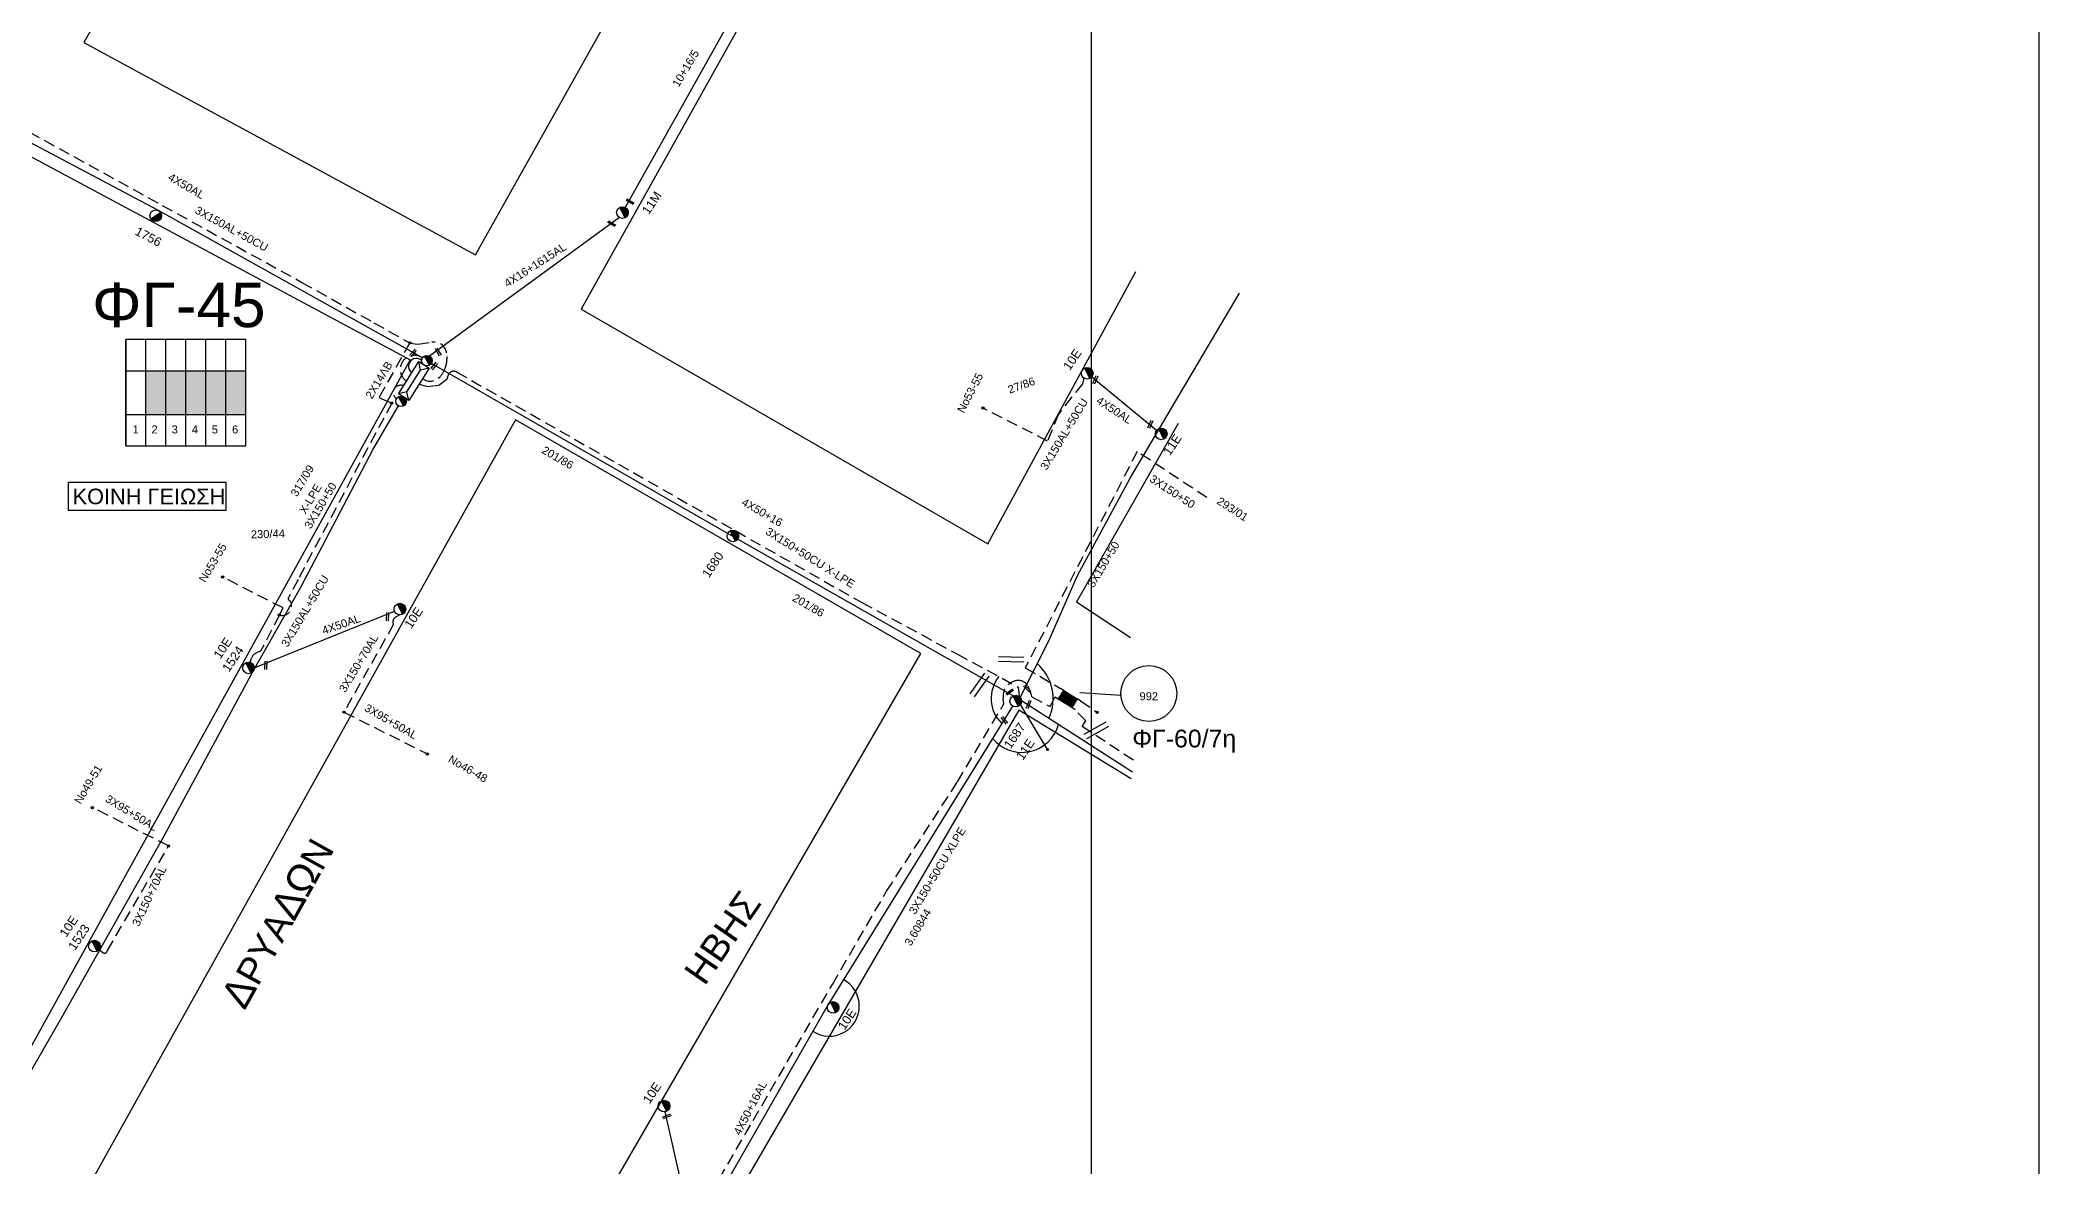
# Model space of a CAD drawing. Header units: millimetres. Extents: x 2101 to 3312, y 775 to 1363.
# Drawn here: x 3082.1 to 3307, y 902.9 to 1029.5 of the extents above; entities that cross this region are included whole.
import ezdxf
from ezdxf.enums import TextEntityAlignment as Align

# ---------------------------------------------------------------- set-up
doc = ezdxf.new("R2010")
doc.units = ezdxf.units.MM
doc.linetypes.add('DASHED', pattern=[19.05, 12.7, -6.35])
for name, color, linetype in [('Link Box 4 Διευθύνσεων', 7, 'Continuous'), ('Άγνωστα', 7, 'Continuous'), ('Ασφαλειοκιβώτια Χ.Τ 6 αναχωρήσεων', 7, 'Continuous'), ('Γέφυρες Εναέριου Δικτύου', 7, 'Continuous'), ('Γυμνά εναέρια ΧΤ (3Φ)   4x50AL', 7, 'Continuous'), ('Γυμνά εναέρια ΧΤ και ΦΟΠ (3Φ)   4x50+16AL', 7, 'Continuous'), ('Επιγραφές - Σχήματα', 7, 'Continuous'), ('Καλώδια ΧΤ   3x150+50CU', 7, 'DASHED'), ('Καλώδια ΧΤ   3x150+70AL', 7, 'DASHED'), ('Καλώδια ΧΤ   3x150AL+50CU', 7, 'DASHED'), ('Καλώδια ΧΤ   3x95+50 AL XLPE', 7, 'DASHED'), ('Μηχανική τομή', 7, 'Continuous'), ('Στύλος ΦΜ', 7, 'Continuous'), ('Στύλος ΦΜ @ 1', 7, 'Continuous'), ('Συνδέσεις', 7, 'Continuous'), ('Τομή', 7, 'Continuous'), ('Υποσταθμός εναέριος 2 στύλων', 7, 'Continuous'), ('Υποσταθμός πόλεως', 7, 'Continuous'), ('Υπόβαθρο ΔΕΗ', 7, 'Continuous')]:
    doc.layers.add(name, color=color, linetype=linetype)
doc.styles.add('arial', font='arial.ttf')
doc.styles.get("Standard").update_dxf_attribs({"font": 'arial.ttf'})
doc.linetypes.add('SYN_LINE', pattern='A,0.5,-0.0001,["/\\/\\/\\/",Standard,S=0.1,R=0,X=0,Y=-0.05],-0.25', length=0.7501)

# ---------------------------------------------------------------- blocks, each defined once
blk = doc.blocks.new('ΥΠΑΡΧΩΝ ΤΣΙΜΕΝΤΕΝΙΟΣ ΣΤΥΛΟΣ')
at = {"layer": 'Στύλος ΦΜ'}
blk.add_hatch(color=7, dxfattribs=at).paths.add_polyline_path([(-1.29, -2.28, 0.574793), (2.62, 0, 0.268822), (1.3, 2.27)])
at = {"layer": 'Στύλος ΦΜ', "color": 7}
blk.add_line((-1.29, -2.28), (1.3, 2.27), dxfattribs=at)
blk.add_circle((0, 0), 2.62, dxfattribs=at)
at = {"layer": 'Στύλος ΦΜ', "flags": 4}
for tag, p in [('ΑΡΙΘΜΟΣ', (-4.68, 8.05)), ('ΤΥΠΟΣ', (-4.91, 3.03))]:
    blk.add_attdef(tag, p, '', height=4, dxfattribs=at)
blk = doc.blocks.new('ΥΠΟΣΤΑΘΜΟΣ ΕΝΑΕΡΙΟΣ ΕΠΙ 2 ΣΤΥΛΩΝ')
at = {"layer": 'Υποσταθμός εναέριος 2 στύλων', "linetype": 'Continuous'}
for points in [[(-11.97, -2.11, 0.574793), (-8.45, -0.07, 0.268822), (-9.64, 1.98)], [(9.68, -2.15, 0.574793), (13.19, -0.1, 0.268822), (12.01, 1.95)]]:
    blk.add_hatch(color=256, dxfattribs=at).paths.add_polyline_path(points)
for p, q in [((-11.97, -2.11), (-9.64, 1.98)), ((9.68, -2.15), (12.01, 1.95))]:
    blk.add_line(p, q, dxfattribs=at)
for centre in [(-10.81, -0.07), (10.84, -0.1)]:
    blk.add_circle(centre, 2.36, dxfattribs=at)
at = {"layer": 'Υποσταθμός πόλεως', "linetype": 'Continuous', "ltscale": 40}
blk.add_lwpolyline([(-8.57, 2.82), (8.57, 2.82), (8.57, -2.82), (-8.57, -2.82)], close=True, dxfattribs=at)
for points in [[(-5.75, 0), (-8.57, 2.82)], [(-8.57, -2.82), (-5.75, 0)], [(-5.75, 0), (5.75, 0)], [(5.75, 0), (8.57, 2.82)], [(8.57, -2.82), (5.75, 0)]]:
    blk.add_lwpolyline(points, dxfattribs=at)
at = {"layer": 'Υποσταθμός εναέριος 2 στύλων', "ltscale": 40, "flags": 1}
for tag, p in [('ΜΕΤΑΣΧΗΜΑΤΙΣΜΟΣ', (14.09, 2.51)), ('ΙΣΧΥΣ', (14.07, -0.28)), ('ΑΡΙΘΜΟΣ', (14.19, -3))]:
    blk.add_attdef(tag, p, '', height=1.8, dxfattribs=at)
blk = doc.blocks.new('ΤΟΜΗ')
at = {"layer": 'Τομή', "ltscale": 40}
for p, q in [((-5.68, 0), (5.68, 0)), ((5.68, -2.33), (-5.68, -2.33))]:
    blk.add_line(p, q, dxfattribs=at)
blk = doc.blocks.new('ΜΗΧΑΝΙΚΗ ΤΟΜΗ')
at = {"layer": 'Μηχανική τομή', "ltscale": 40}
for p, q in [((-1.89, 0.78), (1.89, 0.78)), ((1.89, 0), (-1.89, 0))]:
    blk.add_line(p, q, dxfattribs=at)
blk = doc.blocks.new('LINK BOX 4 ΑΝΑΧΩΡΗΣΕΩΝ')
at = {"layer": 'Link Box 4 Διευθύνσεων', "ltscale": 40}
blk.add_hatch(color=256, dxfattribs=at).paths.add_polyline_path([(-3.54, 0), (-3.54, -4.67), (3.54, -4.67), (3.54, 0)])
for p, q in [((-3.54, 0), (-5.33, 0)), ((5.33, 0), (3.54, 0)), ((-3.54, -4.67), (-5.33, -4.67)), ((5.33, -4.67), (3.54, -4.67))]:
    blk.add_line(p, q, dxfattribs=at)
blk.add_lwpolyline([(-3.54, -4.67), (-3.54, 0), (3.54, 0), (3.54, -4.67)], close=True, dxfattribs=at)
blk = doc.blocks.new('_ΣΥΝΔΕΣΗ')
at = {"layer": 'Συνδέσεις', "linetype": 'SYN_LINE', "ltscale": 40}
blk.add_hatch(color=256, dxfattribs=at).paths.add_polyline_path([(0.5, -0.01, 1), (-0.5, -0.01, 1)])
at = {"layer": 'Συνδέσεις'}
blk.add_circle((0, -0.01), 0.5, dxfattribs=at)
blk = doc.blocks.new('ΑΣΦΑΛΕΙΟΚΙΒΩΤΙΟ ΥΠΟΣΤΑΘΜΟΥ 6 ΑΝΑΧΩΡΗΣΕΩΝ')
at = {"layer": 'Ασφαλειοκιβώτια Χ.Τ 6 αναχωρήσεων', "ltscale": 40}
for p, q in [((-23.91, 27), (23.91, 27)), ((-9.83, 27), (-9.83, -27)), ((9.83, 27), (9.83, -27)), ((-23.91, 18), (23.91, 18)), ((-23.91, 9), (23.91, 9)), ((-23.91, 0), (23.91, 0)), ((-23.91, -9), (23.91, -9)), ((-23.91, -18), (23.91, -18))]:
    blk.add_line(p, q, dxfattribs=at)
at = {"layer": 'Ασφαλειοκιβώτια Χ.Τ 6 αναχωρήσεων'}
blk.add_lwpolyline([(-23.91, -27), (23.91, -27), (23.91, 27), (-23.91, 27)], close=True, dxfattribs=at)
for s, p in [('1', (-18.35, 24.04)), ('2', (-18.35, 15.47)), ('3', (-18.35, 6.4)), ('4', (-18.35, -2.63)), ('5', (-18.35, -11.64)), ('6', (-18.35, -20.77))]:
    blk.add_text(s, height=3.6, rotation=270, dxfattribs=at).set_placement(p)
at = {"layer": 'Ασφαλειοκιβώτια Χ.Τ 6 αναχωρήσεων', "ltscale": 40}
for tag, height, p in [('ΟΝΟΜΑ', 5, (-0.27, 31.68)), ('ΚΕΙΜΕΝΟ 1', 2, (16.95, 22.41)), ('ΚΕΙΜΕΝΟ 2', 2, (16.95, 13.71)), ('ΚΕΙΜΕΝΟ 3', 2, (16.95, 4.31)), ('ΚΕΙΜΕΝΟ 4', 2, (16.95, -4.67)), ('ΚΕΙΜΕΝΟ 5', 2, (16.95, -13.51)), ('ΚΕΙΜΕΝΟ 6', 2, (16.95, -22.43)), ('ΣΧ', 2, (-0.21, -29.21))]:
    blk.add_attdef(tag, text='', height=height, dxfattribs=at).set_placement(p, align=Align.MIDDLE_CENTER)

msp = doc.modelspace()

# ---------------------------------------------------------------- hatches: boundary and pattern name
at = {"layer": 'Ασφαλειοκιβώτια Χ.Τ 6 αναχωρήσεων'}
h = msp.add_hatch(color=5, dxfattribs=at)
h.dxf.hatch_style = 1
h.paths.add_polyline_path([(3096.28, 992.32), (3094.03, 992.32), (3094.03, 987.41), (3096.28, 987.41)])
h = msp.add_hatch(color=30, dxfattribs=at)
h.dxf.hatch_style = 1
h.paths.add_polyline_path([(3096.28, 987.41), (3098.53, 987.41), (3098.53, 992.32), (3096.28, 992.32)])
h = msp.add_hatch(color=27, dxfattribs=at)
h.dxf.hatch_style = 1
h.paths.add_polyline_path([(3100.78, 992.32), (3098.53, 992.32), (3098.53, 987.41), (3100.78, 987.41)])
h = msp.add_hatch(color=6, dxfattribs=at)
h.dxf.hatch_style = 1
h.paths.add_polyline_path([(3103.03, 992.32), (3100.78, 992.32), (3100.78, 987.41), (3103.03, 987.41)])
h = msp.add_hatch(color=85, dxfattribs=at)
h.dxf.hatch_style = 1
h.paths.add_polyline_path([(3103.03, 987.41), (3105.28, 987.41), (3105.28, 992.32), (3103.03, 992.32)])

# ---------------------------------------------------------------- linework, layer by layer
at = {"layer": 'Άγνωστα', "color": 27}
for points in [[(3168.94, 1048.2), (3147.96, 1010.69)], [(3147.32, 1009.55), (3125.95, 993.95)], [(3191.58, 955.74), (3160.11, 973.64), (3125.64, 993.45)]]:
    msp.add_lwpolyline(points, dxfattribs=at)
at = {"layer": 'Άγνωστα', "color": 173}
for points in [[(3192.37, 955.58), (3195.6, 961.93), (3198.82, 969.31), (3204.74, 980.26), (3210.25, 989.57), (3217.05, 1001.06)], [(3192.52, 955.22), (3205, 947.19)]]:
    msp.add_lwpolyline(points, dxfattribs=at)
at = {"layer": 'Άγνωστα', "color": 30, "linetype": 'DASHED', "ltscale": 0.1}
for points in [[(3123.71, 995.46), (3120.25, 989.3), (3121.68, 988.69), (3111.15, 968.85), (3110.07, 966.83, 0.510177), (3110.27, 966.43, -0.694108), (3109.05, 964.85)], [(3109.05, 964.85), (3106.94, 960.78), (3106.56, 960.64, 0.26724), (3105.81, 959.71, -0.061319), (3105.76, 959.53, 1.130649)]]:
    msp.add_lwpolyline(points, format="xyb", dxfattribs=at)
at = {"layer": 'Άγνωστα', "color": 6, "linetype": 'DASHED', "ltscale": 0.1}
for points in [[(3213.37, 978.05), (3205.53, 983.23), (3192.95, 958.92), (3196.9, 956.59)], [(3199.16, 955.19), (3201.04, 953.88)]]:
    msp.add_lwpolyline(points, dxfattribs=at)
at = {"layer": 'Άγνωστα', "color": 30, "linetype": 'DASHED', "ltscale": 0.1}
msp.add_lwpolyline([(3109.05, 964.85), (3109.46, 965.64), (3102.66, 969.13)], dxfattribs=at)
at = {"layer": 'Άγνωστα', "color": 85, "linetype": 'SYN_LINE', "ltscale": 5}
msp.add_lwpolyline([(3195.44, 949.72), (3192.41, 954.79)], dxfattribs=at)
at = {"layer": 'Άγνωστα', "color": 133, "linetype": 'DASHED', "ltscale": 0.1}
msp.add_lwpolyline([(3205.1, 948.5), (3199.33, 952.32), (3199.74, 952.93), (3198.54, 954.19)], dxfattribs=at)
at = {"layer": 'Άγνωστα', "color": 27}
msp.add_arc((3124.45, 992.82), 0.889, 47.8791, 233.4125, dxfattribs=at)
at = {"layer": 'Γέφυρες Εναέριου Δικτύου'}
for centre, radius, start, end in [((3192.97, 955.45), 3.87, 140.4211, 226.3086), ((3190.82, 955.43), 5.26, 335.413, 48.5309), ((3192.56, 953.65), 4.26, 219.1272, 345.001), ((3170.9, 920.85), 3.38, 236.8898, 61.7246)]:
    msp.add_arc(centre, radius, start, end, dxfattribs=at)
at = {"layer": 'Γυμνά εναέρια ΧΤ (3Φ)   4x50AL', "color": 173, "ltscale": 40}
for points in [[(3207.69, 985.59), (3200.42, 991.62)], [(3153.86, 891.45), (3154.23, 901.02), (3152.45, 908.97)]]:
    msp.add_lwpolyline(points, dxfattribs=at)
at = {"layer": 'Γυμνά εναέρια ΧΤ (3Φ)   4x50AL', "color": 30, "ltscale": 40}
msp.add_lwpolyline([(3106.23, 958.9), (3122, 965.27)], dxfattribs=at)
at = {"layer": 'Γυμνά εναέρια ΧΤ και ΦΟΠ (3Φ)   4x50+16AL', "color": 6, "ltscale": 40}
msp.add_lwpolyline([(3125.14, 993.77), (3095.44, 1010.34), (3069.52, 1024.09)], dxfattribs=at)
at = {"layer": 'Γυμνά εναέρια ΧΤ και ΦΟΠ (3Φ)   4x50+16AL', "color": 6, "linetype": 'DASHED', "ltscale": 0.1}
msp.add_lwpolyline([(3140.9, 871.19), (3140.64, 871.58, -0.416573), (3140.95, 873.15), (3143.19, 874.49), (3152.38, 890.9), (3152.28, 891.19, -0.489263), (3154.68, 894.83), (3171.25, 923.3), (3177.35, 933.78), (3185.32, 946.08), (3190.54, 954.86), (3190.51, 955.1), (3190.46, 955.47, -0.431098), (3192.14, 957.49, -0.29081), (3193.21, 956.89, -0.068731), (3193.7, 955.63), (3195.76, 954.55), (3196.28, 955.6)], format="xyb", dxfattribs=at)
at = {"layer": 'Επιγραφές - Σχήματα'}
msp.add_lwpolyline([(2111.59, 791.84), (3200.39, 791.84), (3200.39, 1344.14), (2111.59, 1344.14)], close=True, dxfattribs=at)
at = {"layer": 'Επιγραφές - Σχήματα', "ltscale": 10}
msp.add_lwpolyline([(3200.39, 791.84), (3306.97, 791.84), (3306.97, 1344.14), (3200.39, 1344.14)], dxfattribs=at)
at = {"layer": 'Επιγραφές - Σχήματα', "color": 190}
msp.add_lwpolyline([(3085.31, 976.65), (3103.07, 976.65), (3103.07, 979.74), (3085.31, 979.74)], close=True, dxfattribs=at)
at = {"layer": 'Επιγραφές - Σχήματα'}
msp.add_lwpolyline([(3203.7, 955.78), (3199.09, 956.08)], dxfattribs=at)
msp.add_circle((3206.84, 956.02), 3.15, dxfattribs=at)
at = {"layer": 'Καλώδια ΧΤ   3x150+50CU', "color": 85, "ltscale": 0.1}
msp.add_lwpolyline([(3124.77, 990.8), (3125.69, 990.55), (3127, 990.72), (3127.91, 991.4), (3128.02, 991.79, -0.484161), (3129, 992.18), (3160.38, 974.3), (3174.56, 966.26), (3185.31, 960.45), (3192.16, 956.74), (3192.24, 955.7)], format="xyb", dxfattribs=at)
at = {"layer": 'Καλώδια ΧΤ   3x150+50CU', "color": 5, "linetype": 'Continuous', "ltscale": 0.1}
msp.add_lwpolyline([(3191.51, 954.61), (3170.78, 921.04), (3153.5, 890.81), (3143.08, 873.09), (3143.08, 873.09)], dxfattribs=at)
at = {"layer": 'Καλώδια ΧΤ   3x150+70AL', "color": 30, "ltscale": 0.1}
for points in [[(3068.51, 1022.47, 0.635656), (3070.92, 1024.7), (3095.87, 1010.93), (3111.57, 1002.27), (3119.68, 997.73), (3123.76, 995.43), (3124.64, 995.3), (3126.2, 995.54, -0.40972), (3127.86, 994.33, -0.12738), (3127.72, 992.69, -0.091855), (3127.12, 991.65, -0.398639), (3125.17, 991.44)], [(3122.59, 964.86), (3122.07, 964.55, 0.420401), (3121.89, 963.81), (3116.29, 953.88)]]:
    msp.add_lwpolyline(points, format="xyb", dxfattribs=at)
at = {"layer": 'Καλώδια ΧΤ   3x150+70AL', "color": 5, "ltscale": 0.1}
msp.add_lwpolyline([(3088.79, 927.23), (3089.2, 926.89, 0.638177), (3089.7, 927.11), (3096.58, 938.87)], format="xyb", dxfattribs=at)
at = {"layer": 'Καλώδια ΧΤ   3x150AL+50CU', "color": 154, "ltscale": 0.1}
msp.add_lwpolyline([(3199.55, 991.49), (3199.37, 990.87), (3196.67, 987.44), (3195.44, 984.42), (3188.18, 988.14)], dxfattribs=at)
at = {"layer": 'Καλώδια ΧΤ   3x150AL+50CU', "color": 5, "linetype": 'Continuous', "ltscale": 0.1}
msp.add_lwpolyline([(3068.31, 891.59), (3069.72, 893.82), (3084.51, 919.47), (3096.08, 939.99), (3106.15, 958.59), (3111.48, 967.97), (3115.9, 976.42), (3119.6, 983.5), (3122.45, 988.37)], dxfattribs=at)
at = {"layer": 'Καλώδια ΧΤ   3x150AL+50CU', "color": 6, "ltscale": 0.1}
msp.add_arc((3124.23, 992.47), 1.59, 55.0735, 235.3666, dxfattribs=at)
at = {"layer": 'Καλώδια ΧΤ   3x150AL+50CU', "color": 154, "ltscale": 0.1}
msp.add_arc((3122.68, 989.87), 0.823, 67.4183, 237.2885, dxfattribs=at)
at = {"layer": 'Καλώδια ΧΤ   3x95+50 AL XLPE', "color": 30, "ltscale": 0.1}
msp.add_lwpolyline([(3116.31, 953.92), (3125.7, 949.22)], dxfattribs=at)
at = {"layer": 'Καλώδια ΧΤ   3x95+50 AL XLPE', "color": 5, "ltscale": 0.1}
msp.add_lwpolyline([(3096.58, 938.87), (3088.02, 943.19)], dxfattribs=at)
at = {"layer": 'Υπόβαθρο ΔΕΗ'}
for points in [[(3087.06, 1029.24), (3131.09, 1005.36), (3160.13, 1057.13), (3115.65, 1079.53), (3087.06, 1029.24)], [(3206.23, 1031.97), (3171.83, 1050.88), (3143.01, 999.24), (3188.75, 972.85), (3205.38, 1003.49)], [(3080.3, 1016.85), (3123.76, 993.56), (3074.38, 904.16), (3030.19, 928.22), (3080.3, 1016.85)], [(3181.2, 960.53), (3135.61, 986.82), (3085.98, 897.69), (3130.66, 873.25), (3181.2, 960.53)], [(3204.78, 962.29), (3198.72, 966.29), (3210.19, 986.43)], [(3204.84, 946.43), (3192.23, 954.14), (3141.53, 866.94), (3184.56, 843.43), (3202.13, 876.17)]]:
    msp.add_lwpolyline(points, dxfattribs=at)

# ---------------------------------------------------------------- block references
at = {"layer": 'Link Box 4 Διευθύνσεων', "xscale": 0.25, "yscale": 0.25, "zscale": 0.25, "rotation": 328.1261947500498}
msp.add_blockref('LINK BOX 4 ΑΝΑΧΩΡΗΣΕΩΝ', (3198.03, 955.89), dxfattribs=at)
at = {"layer": 'Ασφαλειοκιβώτια Χ.Τ 6 αναχωρήσεων', "xscale": 0.25, "yscale": 0.25, "zscale": 0.25, "rotation": 90}
msp.add_blockref('ΑΣΦΑΛΕΙΟΚΙΒΩΤΙΟ ΥΠΟΣΤΑΘΜΟΥ 6 ΑΝΑΧΩΡΗΣΕΩΝ', (3098.53, 989.86), dxfattribs=at)
at = {"layer": 'Μηχανική τομή', "xscale": 0.2499999999999996, "yscale": 0.2499999999999996, "zscale": 0.2499999999999996}
for p, rotation in [((3148.44, 1011.27), 328.8364458530188), ((3146.37, 1008.78), 328.8364458530188), ((3124.14, 994.25), 48.93347231823186), ((3127, 994.47), 120.4306749534916), ((3126.53, 992.8), 48.93347231823186), ((3200.73, 991.34), 247.1098932359229), ((3206.93, 986.34), 247.1098932359229), ((3121.31, 964.64), 88.21075414192748), ((3107.63, 959.18), 88.21075414192748), ((3191.13, 956.26), 217.4464424564645), ((3193.23, 956.63), 134.8173173093964), ((3190.66, 953.06), 127.2883541410741), ((3193.22, 954.82), 247.1098932359229), ((3152.59, 908.54), 202.4086586546956)]:
    msp.add_blockref('ΜΗΧΑΝΙΚΗ ΤΟΜΗ', p, dxfattribs=dict(at, rotation=rotation))
at = {"layer": 'Στύλος ΦΜ @ 1', "ltscale": 40}
ref = msp.add_blockref('ΥΠΑΡΧΩΝ ΤΣΙΜΕΝΤΕΝΙΟΣ ΣΤΥΛΟΣ', (3147.64, 1010.12), dxfattribs=dict(at, xscale=0.2499999999999999, yscale=0.2499999999999999, zscale=0.2499999999999999, rotation=56.11631112796076))
ref.add_attrib('ΤΥΠΟΣ', '11M', (3150.59, 1009.81), dxfattribs={"layer": 'Στύλος ΦΜ', "height": 1, "rotation": 56.1163, "flags": 4})
ref = msp.add_blockref('ΥΠΑΡΧΩΝ ΤΣΙΜΕΝΤΕΝΙΟΣ ΣΤΥΛΟΣ', (3095.14, 1009.76), dxfattribs=dict(at, xscale=0.2499999999999999, yscale=0.2499999999999999, zscale=0.2499999999999999, rotation=332.1162570386498))
ref.add_attrib('ΤΥΠΟΣ', '1756', (3092.71, 1007.69), dxfattribs={"layer": 'Στύλος ΦΜ', "height": 1, "rotation": 332.1163, "flags": 4})
ref = msp.add_blockref('ΥΠΑΡΧΩΝ ΤΣΙΜΕΝΤΕΝΙΟΣ ΣΤΥΛΟΣ', (3199.92, 992.04), dxfattribs=dict(at, xscale=0.2499999999999999, yscale=0.2499999999999999, zscale=0.2499999999999999, rotation=56.11631112796076))
ref.add_attrib('ΤΥΠΟΣ', '10E', (3197.95, 992.28), dxfattribs={"layer": 'Στύλος ΦΜ', "height": 1, "rotation": 56.1163, "flags": 4})
ref = msp.add_blockref('ΥΠΑΡΧΩΝ ΤΣΙΜΕΝΤΕΝΙΟΣ ΣΤΥΛΟΣ', (3208.24, 985.22), dxfattribs=dict(at, xscale=0.2499999999999999, yscale=0.2499999999999999, zscale=0.2499999999999999, rotation=56.11631112796076))
ref.add_attrib('ΤΥΠΟΣ', '11E', (3209.21, 982.69), dxfattribs={"layer": 'Στύλος ΦΜ', "height": 1, "rotation": 56.1163, "flags": 4})
ref = msp.add_blockref('ΥΠΑΡΧΩΝ ΤΣΙΜΕΝΤΕΝΙΟΣ ΣΤΥΛΟΣ', (3160.06, 973.74), dxfattribs=dict(at, xscale=0.2499999999999999, yscale=0.2499999999999999, zscale=0.2499999999999999, rotation=56.11631112796076))
ref.add_attrib('ΤΥΠΟΣ', '1680', (3157.35, 968.94), dxfattribs={"layer": 'Στύλος ΦΜ', "height": 1, "rotation": 56.1163, "flags": 4})
ref = msp.add_blockref('ΥΠΑΡΧΩΝ ΤΣΙΜΕΝΤΕΝΙΟΣ ΣΤΥΛΟΣ', (3122.61, 965.51), dxfattribs=dict(at, xscale=0.2499999999999999, yscale=0.2499999999999999, zscale=0.2499999999999999, rotation=56.11631112796076))
ref.add_attrib('ΤΥΠΟΣ', '10E', (3123.86, 963.23), dxfattribs={"layer": 'Στύλος ΦΜ', "height": 1, "rotation": 56.1163, "flags": 4})
ref = msp.add_blockref('ΥΠΑΡΧΩΝ ΤΣΙΜΕΝΤΕΝΙΟΣ ΣΤΥΛΟΣ', (3105.57, 958.9), dxfattribs=dict(at, xscale=0.2499999999999999, yscale=0.2499999999999999, zscale=0.2499999999999999, rotation=56.11631112796076))
ref.add_attrib('ΤΥΠΟΣ', '10E', (3102.4, 959.82), dxfattribs={"layer": 'Στύλος ΦΜ', "height": 1, "rotation": 56.1163, "flags": 4})
ref.add_attrib('ΑΡΙΘΜΟΣ', '1524', (3103.37, 958.34), dxfattribs={"layer": 'Στύλος ΦΜ', "height": 1, "rotation": 56.1163, "flags": 4})
ref = msp.add_blockref('ΥΠΑΡΧΩΝ ΤΣΙΜΕΝΤΕΝΙΟΣ ΣΤΥΛΟΣ', (3191.87, 955.16), dxfattribs=dict(at, xscale=0.2499999999999999, yscale=0.2499999999999999, zscale=0.2499999999999999, rotation=56.11631112796076))
ref.add_attrib('ΤΥΠΟΣ', '11E', (3192.67, 948.42), dxfattribs={"layer": 'Στύλος ΦΜ', "height": 1, "rotation": 56.1163, "flags": 4})
ref.add_attrib('ΑΡΙΘΜΟΣ', '1687', (3191.3, 949.71), dxfattribs={"layer": 'Στύλος ΦΜ', "height": 1, "rotation": 56.1163, "flags": 4})
ref = msp.add_blockref('ΥΠΑΡΧΩΝ ΤΣΙΜΕΝΤΕΝΙΟΣ ΣΤΥΛΟΣ', (3088.25, 927.6), dxfattribs=dict(at, xscale=0.2499999999999999, yscale=0.2499999999999999, zscale=0.2499999999999999, rotation=56.11631112796076))
ref.add_attrib('ΤΥΠΟΣ', '10E', (3085.08, 928.52), dxfattribs={"layer": 'Στύλος ΦΜ', "height": 1, "rotation": 56.1163, "flags": 4})
ref.add_attrib('ΑΡΙΘΜΟΣ', '1523', (3086.05, 927.04), dxfattribs={"layer": 'Στύλος ΦΜ', "height": 1, "rotation": 56.1163, "flags": 4})
ref = msp.add_blockref('ΥΠΑΡΧΩΝ ΤΣΙΜΕΝΤΕΝΙΟΣ ΣΤΥΛΟΣ', (3171.33, 920.7), dxfattribs=dict(at, xscale=0.2499999999999999, yscale=0.2499999999999999, zscale=0.2499999999999999, rotation=56.11631112796076))
ref.add_attrib('ΤΥΠΟΣ', '10E', (3172.62, 918.07), dxfattribs={"layer": 'Στύλος ΦΜ', "height": 1, "rotation": 56.1163, "flags": 4})
ref = msp.add_blockref('ΥΠΑΡΧΩΝ ΤΣΙΜΕΝΤΕΝΙΟΣ ΣΤΥΛΟΣ', (3152.31, 909.61), dxfattribs=dict(at, xscale=0.2499999999999999, yscale=0.2499999999999999, zscale=0.2499999999999999, rotation=56.11631112796076))
ref.add_attrib('ΤΥΠΟΣ', '10E', (3150.69, 909.78), dxfattribs={"layer": 'Στύλος ΦΜ', "height": 1, "rotation": 56.1163, "flags": 4})
at = {"layer": 'Συνδέσεις', "xscale": 0.25, "yscale": 0.25, "zscale": 0.25}
for p in [(3123.73, 995.47), (3121.69, 988.7), (3188.18, 988.14), (3102.66, 969.13), (3109.05, 964.85), (3116.31, 953.92), (3201.03, 953.89), (3125.7, 949.22), (3195.44, 949.72), (3088.02, 943.19), (3096.58, 938.87)]:
    msp.add_blockref('_ΣΥΝΔΕΣΗ', p, dxfattribs=at)
at = {"layer": 'Τομή'}
for p, xscale, yscale, zscale, rotation in [((3191.36, 960.16), 0.2499999999999992, 0.2499999999999992, 0.2499999999999992, 358.5355025617274), ((3188.03, 956.8), 0.2499999999999992, 0.2499999999999992, 0.2499999999999992, 234.5163301256437), ((3201.08, 951.62), 0.2499999999999993, 0.2499999999999993, 0.2499999999999993, 209.1708502785144)]:
    msp.add_blockref('ΤΟΜΗ', p, dxfattribs=dict(at, xscale=xscale, yscale=yscale, zscale=zscale, rotation=rotation))
at = {"layer": 'Υποσταθμός εναέριος 2 στύλων', "xscale": 0.25, "yscale": 0.25, "zscale": 0.25, "rotation": 57.73934276290944}
msp.add_blockref('ΥΠΟΣΤΑΘΜΟΣ ΕΝΑΕΡΙΟΣ ΕΠΙ 2 ΣΤΥΛΩΝ', (3124.17, 991.18), dxfattribs=at)

# ---------------------------------------------------------------- texts
at = {"ltscale": 40, "char_height": 3, "width": 28.8889, "attachment_point": 1, "style": 'arial'}
for s, insert, rotation in [('{\\H1.0833x;Δ}PYA{\\H1.0833x;ΔΩ}N', (3102.31, 921.89), 60.8618), ('HBHΣ', (3154.4, 924.73), 55.347)]:
    msp.add_mtext(s, dxfattribs=dict(at, insert=insert, rotation=rotation))
at = {"layer": 'Άγνωστα', "ltscale": 40, "char_height": 0.9, "width": 69.1904, "attachment_point": 1, "style": 'arial'}
for s, insert, rotation in [('10+16/5', (3153.19, 1024.62), 59.0043), ('4X16+1615AL', (3134.22, 1002.43), 32.8981), ('2X14ΛΒ', (3118.68, 989.54), 59.0043), ('No53-55', (3185.23, 987.91), 62.5551), ('27/86', (3190.88, 990.58), 19.8294), ('201/86', (3138.92, 983.91), 329.937), ('317/09', (3110.25, 978.54), 59.0043), ('3X150+50', (3207.33, 980.69), 326.7991), ('X-LPE', (3111.21, 976.59), 59.0043), ('3X150+50', (3111.8, 974.92), 59.0043), ('4X50+16', (3161.39, 978.06), 329.937), ('293/01', (3214.9, 978.19), 326.7991), ('230/44', (3105.82, 974.36), 1.7966), ('No53-55', (3099.93, 968.89), 59.0043), ('3X150+50', (3199.86, 968.3), 59.0043), ('201/86', (3167.12, 967.29), 329.937), ('No46-48', (3128.4, 949.15), 329.937), ('No49-51', (3085.92, 943.96), 59.0043), ('3.60844', (3179.3, 928), 59.0043)]:
    msp.add_mtext(s, dxfattribs=dict(at, insert=insert, rotation=rotation))
at = {"layer": 'Γυμνά εναέρια ΧΤ (3Φ)   4x50AL', "ltscale": 40, "char_height": 0.9, "width": 69.1904, "attachment_point": 1, "style": 'arial'}
for insert, rotation in [((3096.88, 1014.62), 329.937), ((3201.33, 989.5), 326.7991), ((3113.74, 963.49), 19.0929)]:
    msp.add_mtext('4X50AL', dxfattribs=dict(at, insert=insert, rotation=rotation))
at = {"layer": 'Γυμνά εναέρια ΧΤ και ΦΟΠ (3Φ)   4x50+16AL', "ltscale": 40, "insert": (3160.08, 906.67), "char_height": 0.9, "width": 69.1904, "attachment_point": 1, "rotation": 62.5551, "style": 'arial'}
msp.add_mtext('4X50+16AL', dxfattribs=at)
at = {"layer": 'Επιγραφές - Σχήματα', "ltscale": 40, "width": 13.6107, "attachment_point": 1, "style": 'arial'}
for s, insert, char_height in [('ΦΓ-45', (3087.98, 1002.23), 5), ('ΦΓ-60/7η', (3204.98, 951.95), 2)]:
    msp.add_mtext(s, dxfattribs=dict(at, insert=insert, char_height=char_height))
at = {"layer": 'Επιγραφές - Σχήματα', "color": 190, "insert": (3085.79, 979.06), "char_height": 1.75, "width": 17.5655, "attachment_point": 1}
msp.add_mtext('KOINH ΓΕΙΩΣΗ', dxfattribs=at)
at = {"layer": 'Επιγραφές - Σχήματα', "insert": (3205.79, 956.16), "char_height": 0.9, "width": 8.5591, "attachment_point": 1}
msp.add_mtext('992', dxfattribs=at)
at = {"layer": 'Καλώδια ΧΤ   3x150+50CU', "ltscale": 40, "char_height": 0.9, "width": 69.1904, "attachment_point": 1, "style": 'arial'}
for s, insert, rotation in [('3X150+50CU X-LPE', (3164.12, 974.77), 327.7298), ('3X150+50CU XLPE', (3179.79, 931.55), 59.0043)]:
    msp.add_mtext(s, dxfattribs=dict(at, insert=insert, rotation=rotation))
at = {"layer": 'Καλώδια ΧΤ   3x150+70AL', "ltscale": 40, "char_height": 0.9, "width": 69.1904, "attachment_point": 1, "style": 'arial'}
for insert, rotation in [((3115.69, 956.52), 59.0043), ((3092.44, 930.13), 64.5629)]:
    msp.add_mtext('3X150+70AL', dxfattribs=dict(at, insert=insert, rotation=rotation))
at = {"layer": 'Καλώδια ΧΤ   3x150AL+50CU', "ltscale": 40, "char_height": 0.9, "width": 69.1904, "attachment_point": 1, "style": 'arial'}
for insert, rotation in [((3099.9, 1010.88), 331.2341), ((3194.57, 981.52), 59.0043), ((3109.19, 961.62), 59.0043)]:
    msp.add_mtext('3X150AL+50CU', dxfattribs=dict(at, insert=insert, rotation=rotation))
at = {"layer": 'Καλώδια ΧΤ   3x95+50 AL XLPE', "color": 0, "ltscale": 40, "insert": (3118.97, 954.91), "char_height": 0.9, "width": 69.1904, "attachment_point": 1, "rotation": 329.937, "style": 'arial'}
msp.add_mtext('3X95+50AL', dxfattribs=at)
at = {"layer": 'Καλώδια ΧΤ   3x95+50 AL XLPE', "ltscale": 40, "insert": (3089.85, 944.68), "char_height": 0.9, "width": 69.1904, "attachment_point": 1, "rotation": 328.6419, "style": 'arial'}
msp.add_mtext('3X95+50AL', dxfattribs=at)

doc.saveas('drawing.dxf')
